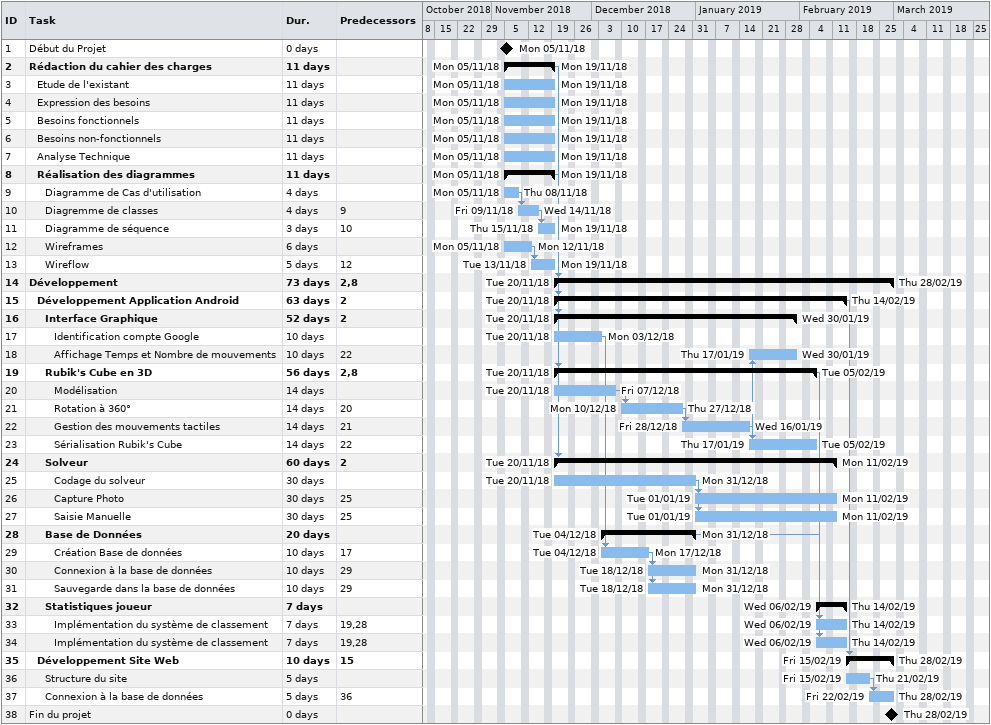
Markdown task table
| ID | Level | Task | Duration | Start | Finish | Predecessors |
|---|---|---|---|---|---|---|
| 1 | 1 | Début du Projet | 0d | 2018-11-05 | 2018-11-05 |  |
| 2 | 1 | **Rédaction du cahier des charges** | 11d | 2018-11-05 | 2018-11-19 |  |
| 3 | 2 | Etude de l'existant | 11d | 2018-11-05 | 2018-11-19 |  |
| 4 | 2 | Expression des besoins | 11d | 2018-11-05 | 2018-11-19 |  |
| 5 | 2 | Besoins fonctionnels | 11d | 2018-11-05 | 2018-11-19 |  |
| 6 | 2 | Besoins non-fonctionnels | 11d | 2018-11-05 | 2018-11-19 |  |
| 7 | 2 | Analyse Technique | 11d | 2018-11-05 | 2018-11-19 |  |
| 8 | 2 | **Réalisation des diagrammes** | 11d | 2018-11-05 | 2018-11-19 |  |
| 9 | 3 | Diagramme de Cas d'utilisation | 4d | 2018-11-05 | 2018-11-08 |  |
| 10 | 3 | Diagremme de classes | 4d | 2018-11-09 | 2018-11-14 | 9 |
| 11 | 3 | Diagramme de séquence | 3d | 2018-11-15 | 2018-11-19 | 10 |
| 12 | 3 | Wireframes | 6d | 2018-11-05 | 2018-11-12 |  |
| 13 | 3 | Wireflow | 5d | 2018-11-13 | 2018-11-19 | 12 |
| 14 | 1 | **Développement** | 73d | 2018-11-20 | 2019-02-28 | 2, 8 |
| 15 | 2 | **Développement Application Android** | 63d | 2018-11-20 | 2019-02-14 | 2 |
| 16 | 3 | **Interface Graphique** | 52d | 2018-11-20 | 2019-01-30 | 2 |
| 17 | 4 | Identification compte Google | 10d | 2018-11-20 | 2018-12-03 |  |
| 18 | 4 | Affichage Temps et Nombre de mouvements | 10d | 2019-01-17 | 2019-01-30 | 22 |
| 19 | 3 | **Rubik's Cube en 3D** | 56d | 2018-11-20 | 2019-02-05 | 2, 8 |
| 20 | 4 | Modélisation | 14d | 2018-11-20 | 2018-12-07 |  |
| 21 | 4 | Rotation à 360° | 14d | 2018-12-10 | 2018-12-27 | 20 |
| 22 | 4 | Gestion des mouvements tactiles | 14d | 2018-12-28 | 2019-01-16 | 21 |
| 23 | 4 | Sérialisation Rubik's Cube | 14d | 2019-01-17 | 2019-02-05 | 22 |
| 24 | 3 | **Solveur** | 60d | 2018-11-20 | 2019-02-11 | 2 |
| 25 | 4 | Codage du solveur | 30d | 2018-11-20 | 2018-12-31 |  |
| 26 | 4 | Capture Photo | 30d | 2019-01-01 | 2019-02-11 | 25 |
| 27 | 4 | Saisie Manuelle | 30d | 2019-01-01 | 2019-02-11 | 25 |
| 28 | 3 | **Base de Données** | 20d | 2018-12-04 | 2018-12-31 |  |
| 29 | 4 | Création Base de données | 10d | 2018-12-04 | 2018-12-17 | 17 |
| 30 | 4 | Connexion à la base de données | 10d | 2018-12-18 | 2018-12-31 | 29 |
| 31 | 4 | Sauvegarde dans la base de données | 10d | 2018-12-18 | 2018-12-31 | 29 |
| 32 | 3 | **Statistiques joueur** | 7d | 2019-02-06 | 2019-02-14 |  |
| 33 | 4 | Implémentation du système de classement | 7d | 2019-02-06 | 2019-02-14 | 19, 28 |
| 34 | 4 | Implémentation du système de classement | 7d | 2019-02-06 | 2019-02-14 | 19, 28 |
| 35 | 2 | **Développement Site Web** | 10d | 2019-02-15 | 2019-02-28 | 15 |
| 36 | 3 | Structure du site | 5d | 2019-02-15 | 2019-02-21 |  |
| 37 | 3 | Connexion à la base de données | 5d | 2019-02-22 | 2019-02-28 | 36 |
| 38 | 1 | Fin du projet | 0d | 2019-02-28 | 2019-02-28 |  |
